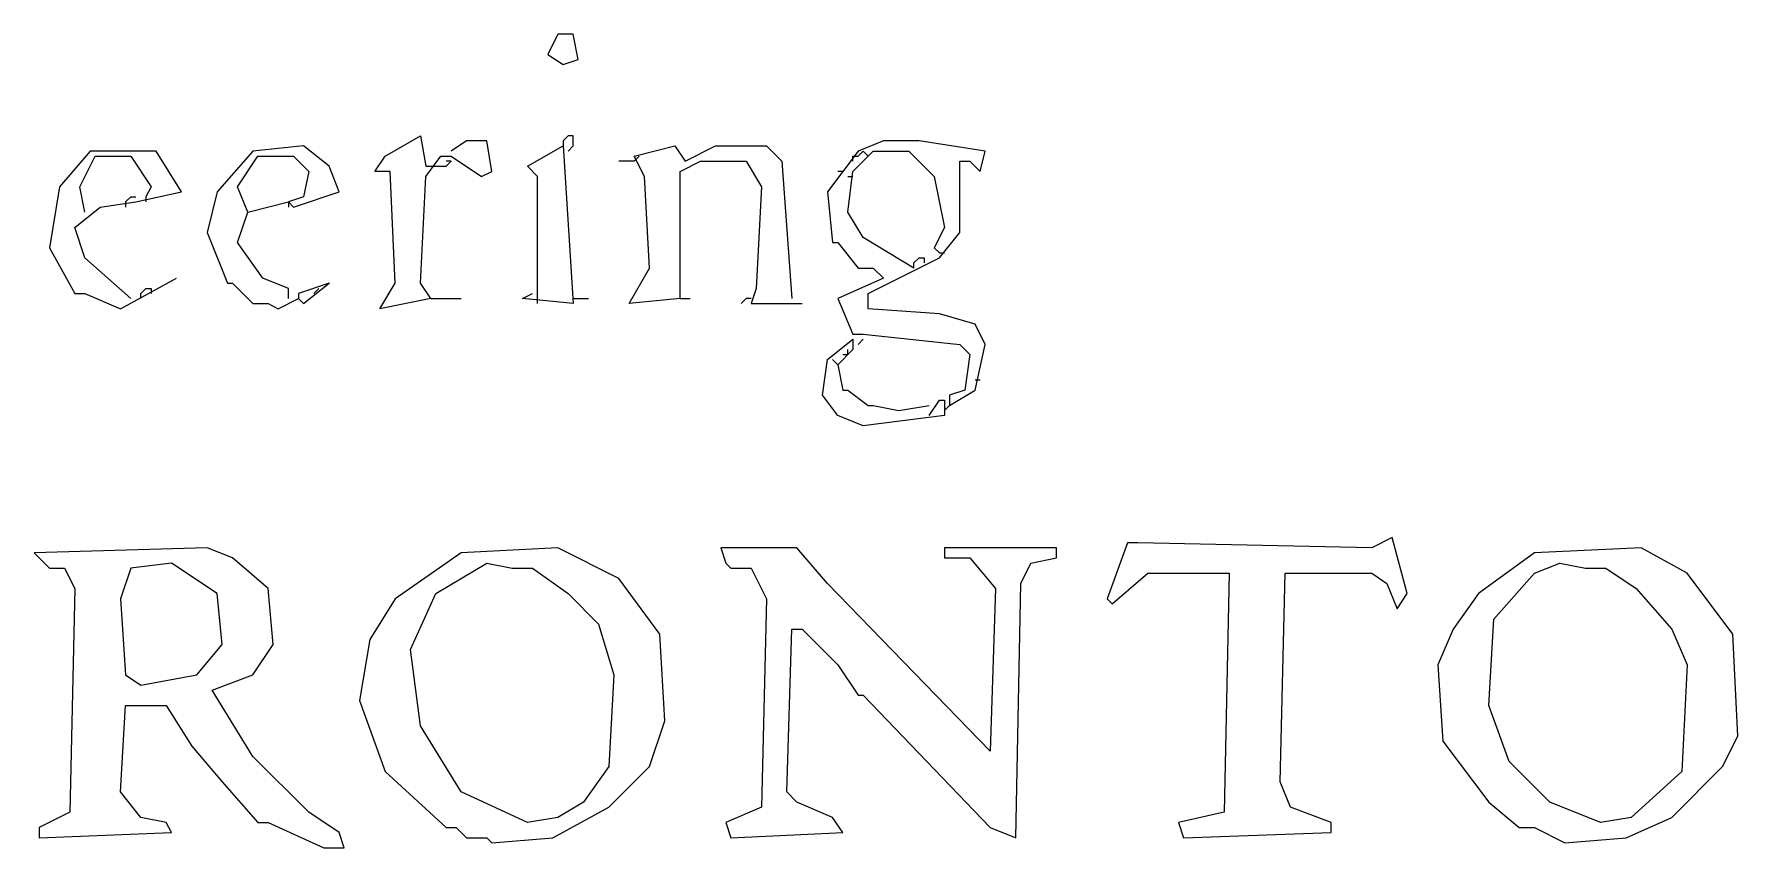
# Model space of a CAD drawing. Header units: inches. Extents: x 0.1 to 9.75, y 0.02 to 4.75.
# Drawn here: x 1.6972 to 2.1625, y 3.7819 to 4.0042 of the extents above; entities that cross this region are included whole.
import ezdxf

# ---------------------------------------------------------------- set-up
doc = ezdxf.new("R2010")
doc.units = ezdxf.units.IN
doc.header["$MEASUREMENT"] = 0
doc.layers.add('PFV', color=179, linetype='Continuous')

msp = doc.modelspace()

# ---------------------------------------------------------------- linework, layer by layer
at = {"layer": 'PFV', "color": 1}
for p, q in [((1.840278, 4.004167), (1.8375, 3.998611)), ((1.844444, 4.004167), (1.840278, 4.004167)), ((1.845833, 3.997222), (1.844444, 4.004167)), ((1.8375, 3.998611), (1.841667, 3.995833)), ((1.841667, 3.995833), (1.845833, 3.997222)), ((1.770833, 3.973611), (1.756944, 3.972222)), ((1.777778, 3.968056), (1.770833, 3.973611)), ((1.793056, 3.970833), (1.802778, 3.976389)), ((1.802778, 3.976389), (1.804167, 3.968056)), ((1.815278, 3.975), (1.811111, 3.972222)), ((1.820833, 3.975), (1.815278, 3.975)), ((1.822222, 3.966667), (1.820833, 3.975)), ((1.831944, 3.968056), (1.841667, 3.973611)), ((1.843056, 3.976389), (1.841667, 3.975)), ((1.841667, 3.975), (1.841667, 3.973611)), ((1.841667, 3.973611), (1.844444, 3.930556)), ((1.844444, 3.976389), (1.843056, 3.976389)), ((1.843056, 3.972222), (1.844444, 3.973611)), ((1.844444, 3.973611), (1.844444, 3.976389)), ((1.861111, 3.970833), (1.872222, 3.973611)), ((1.872222, 3.973611), (1.875, 3.969444)), ((1.875, 3.969444), (1.883333, 3.973611)), ((1.883333, 3.973611), (1.897222, 3.973611)), ((1.897222, 3.973611), (1.901389, 3.969444)), ((1.929167, 3.975), (1.922222, 3.972222)), ((1.938889, 3.975), (1.929167, 3.975)), ((1.956944, 3.972222), (1.938889, 3.975)), ((1.7125, 3.972222), (1.704167, 3.9625)), ((1.709722, 3.9625), (1.713889, 3.970833)), ((1.730556, 3.972222), (1.7125, 3.972222)), ((1.713889, 3.970833), (1.723611, 3.970833)), ((1.723611, 3.970833), (1.729167, 3.9625)), ((1.7375, 3.961111), (1.730556, 3.972222)), ((1.756944, 3.972222), (1.747222, 3.961111)), ((1.752778, 3.9625), (1.758333, 3.970833)), ((1.758333, 3.970833), (1.768056, 3.970833)), ((1.768056, 3.970833), (1.772222, 3.966667)), ((1.790278, 3.966667), (1.793056, 3.970833)), ((1.804167, 3.965278), (1.808333, 3.970833)), ((1.808333, 3.970833), (1.811111, 3.970833)), ((1.809722, 3.968056), (1.811111, 3.969444)), ((1.811111, 3.969444), (1.809722, 3.969444)), ((1.811111, 3.970833), (1.819444, 3.965278)), ((1.861111, 3.969444), (1.856944, 3.969444)), ((1.863889, 3.965278), (1.861111, 3.970833)), ((1.861111, 3.969444), (1.8625, 3.970833)), ((1.873611, 3.966667), (1.879167, 3.969444)), ((1.879167, 3.969444), (1.891667, 3.969444)), ((1.891667, 3.969444), (1.895833, 3.9625)), ((1.901389, 3.969444), (1.904167, 3.931944)), ((1.922222, 3.972222), (1.913889, 3.961111)), ((1.920833, 3.966667), (1.926389, 3.972222)), ((1.920833, 3.969444), (1.920833, 3.970833)), ((1.920833, 3.970833), (1.922222, 3.970833)), ((1.922222, 3.970833), (1.923611, 3.972222)), ((1.923611, 3.972222), (1.925, 3.970833)), ((1.926389, 3.972222), (1.936111, 3.972222)), ((1.936111, 3.972222), (1.943056, 3.965278)), ((1.95, 3.95), (1.95, 3.969444)), ((1.95, 3.969444), (1.952778, 3.969444)), ((1.952778, 3.969444), (1.955556, 3.966667)), ((1.955556, 3.966667), (1.956944, 3.972222)), ((1.772222, 3.966667), (1.770833, 3.959722)), ((1.780556, 3.961111), (1.777778, 3.968056)), ((1.794444, 3.966667), (1.790278, 3.966667)), ((1.795833, 3.936111), (1.794444, 3.966667)), ((1.802778, 3.936111), (1.804167, 3.965278)), ((1.804167, 3.968056), (1.805556, 3.968056)), ((1.805556, 3.968056), (1.809722, 3.968056)), ((1.819444, 3.965278), (1.822222, 3.966667)), ((1.834722, 3.965278), (1.831944, 3.968056)), ((1.834722, 3.9375), (1.834722, 3.965278)), ((1.865278, 3.940278), (1.863889, 3.965278)), ((1.873611, 3.931944), (1.873611, 3.966667)), ((1.918056, 3.966667), (1.916667, 3.966667)), ((1.919444, 3.955556), (1.920833, 3.966667)), ((1.919444, 3.965278), (1.920833, 3.965278)), ((1.943056, 3.965278), (1.945833, 3.951389)), ((1.704167, 3.9625), (1.701389, 3.945833)), ((1.711111, 3.955556), (1.709722, 3.9625)), ((1.722222, 3.958333), (1.723611, 3.959722)), ((1.723611, 3.959722), (1.725, 3.959722)), ((1.725, 3.958333), (1.7375, 3.961111)), ((1.729167, 3.9625), (1.727778, 3.959722)), ((1.727778, 3.959722), (1.727778, 3.958333)), ((1.747222, 3.961111), (1.744444, 3.95)), ((1.755556, 3.955556), (1.752778, 3.9625)), ((1.770833, 3.959722), (1.766667, 3.958333)), ((1.768056, 3.956944), (1.780556, 3.961111)), ((1.895833, 3.9625), (1.894444, 3.934722)), ((1.913889, 3.961111), (1.915278, 3.947222)), ((1.708333, 3.951389), (1.715278, 3.956944)), ((1.715278, 3.956944), (1.725, 3.958333)), ((1.722222, 3.958333), (1.722222, 3.956944)), ((1.752778, 3.947222), (1.755556, 3.955556)), ((1.755556, 3.955556), (1.766667, 3.958333)), ((1.766667, 3.958333), (1.768056, 3.956944)), ((1.766667, 3.958333), (1.766667, 3.956944)), ((1.923611, 3.948611), (1.919444, 3.955556)), ((1.711111, 3.943056), (1.708333, 3.951389)), ((1.945833, 3.951389), (1.943056, 3.945833)), ((1.701389, 3.945833), (1.708333, 3.933333)), ((1.744444, 3.95), (1.75, 3.936111)), ((1.759722, 3.9375), (1.752778, 3.947222)), ((1.915278, 3.947222), (1.916667, 3.947222)), ((1.916667, 3.947222), (1.922222, 3.940278)), ((1.9375, 3.940278), (1.923611, 3.948611)), ((1.943056, 3.945833), (1.944444, 3.944444)), ((1.944444, 3.943056), (1.95, 3.95)), ((1.723611, 3.931944), (1.711111, 3.943056)), ((1.925, 3.933333), (1.944444, 3.943056)), ((1.9375, 3.941667), (1.938889, 3.943056)), ((1.9375, 3.940278), (1.9375, 3.941667)), ((1.938889, 3.943056), (1.940278, 3.943056)), ((1.940278, 3.943056), (1.940278, 3.941667)), ((1.944444, 3.944444), (1.945833, 3.944444)), ((1.720833, 3.929167), (1.736111, 3.9375)), ((1.766667, 3.934722), (1.759722, 3.9375)), ((1.834722, 3.930556), (1.834722, 3.9375)), ((1.859722, 3.930556), (1.865278, 3.940278)), ((1.929167, 3.9375), (1.916667, 3.931944)), ((1.922222, 3.940278), (1.926389, 3.940278)), ((1.926389, 3.940278), (1.929167, 3.9375)), ((1.708333, 3.933333), (1.711111, 3.933333)), ((1.711111, 3.933333), (1.720833, 3.929167)), ((1.726389, 3.933333), (1.727778, 3.934722)), ((1.726389, 3.931944), (1.726389, 3.933333)), ((1.727778, 3.934722), (1.729167, 3.934722)), ((1.729167, 3.934722), (1.729167, 3.933333)), ((1.75, 3.936111), (1.751389, 3.936111)), ((1.751389, 3.936111), (1.756944, 3.930556)), ((1.763889, 3.929167), (1.769444, 3.931944)), ((1.766667, 3.931944), (1.766667, 3.934722)), ((1.777778, 3.936111), (1.769444, 3.933333)), ((1.769444, 3.933333), (1.769444, 3.931944)), ((1.769444, 3.931944), (1.770833, 3.930556)), ((1.770833, 3.930556), (1.777778, 3.936111)), ((1.773611, 3.933333), (1.775, 3.934722)), ((1.791667, 3.929167), (1.795833, 3.936111)), ((1.805556, 3.931944), (1.791667, 3.929167)), ((1.805556, 3.931944), (1.802778, 3.936111)), ((1.805556, 3.931944), (1.813889, 3.931944)), ((1.830556, 3.931944), (1.833333, 3.933333)), ((1.844444, 3.930556), (1.830556, 3.931944)), ((1.844444, 3.931944), (1.848611, 3.931944)), ((1.873611, 3.931944), (1.859722, 3.930556)), ((1.873611, 3.931944), (1.876389, 3.931944)), ((1.891667, 3.931944), (1.890278, 3.930556)), ((1.893056, 3.931944), (1.891667, 3.931944)), ((1.894444, 3.934722), (1.893056, 3.930556)), ((1.916667, 3.931944), (1.920833, 3.922222)), ((1.925, 3.929167), (1.925, 3.933333)), ((1.756944, 3.930556), (1.761111, 3.930556)), ((1.761111, 3.930556), (1.763889, 3.929167)), ((1.893056, 3.930556), (1.906944, 3.930556)), ((1.944444, 3.927778), (1.925, 3.929167)), ((1.954167, 3.925), (1.944444, 3.927778)), ((1.956944, 3.919444), (1.954167, 3.925)), ((1.913889, 3.915278), (1.920833, 3.920833)), ((1.920833, 3.918056), (1.916667, 3.913889)), ((1.919444, 3.916667), (1.919444, 3.918056)), ((1.920833, 3.922222), (1.923611, 3.922222)), ((1.920833, 3.920833), (1.920833, 3.918056)), ((1.922222, 3.919444), (1.923611, 3.920833)), ((1.923611, 3.922222), (1.95, 3.919444)), ((1.95, 3.919444), (1.952778, 3.916667)), ((1.954167, 3.906944), (1.956944, 3.919444)), ((1.9125, 3.905556), (1.913889, 3.915278)), ((1.916667, 3.913889), (1.915278, 3.915278)), ((1.916667, 3.913889), (1.918056, 3.906944)), ((1.918056, 3.916667), (1.919444, 3.916667)), ((1.952778, 3.916667), (1.951389, 3.906944)), ((1.954167, 3.909722), (1.955556, 3.909722)), ((1.916667, 3.9), (1.9125, 3.905556)), ((1.918056, 3.906944), (1.919444, 3.906944)), ((1.919444, 3.906944), (1.925, 3.902778)), ((1.941667, 3.9), (1.944444, 3.904167)), ((1.944444, 3.904167), (1.945833, 3.904167)), ((1.945833, 3.904167), (1.945833, 3.9)), ((1.947222, 3.902778), (1.954167, 3.906944)), ((1.951389, 3.906944), (1.947222, 3.905556)), ((1.947222, 3.905556), (1.947222, 3.902778)), ((1.923611, 3.897222), (1.916667, 3.9)), ((1.945833, 3.9), (1.923611, 3.897222)), ((1.925, 3.902778), (1.926389, 3.902778)), ((1.926389, 3.902778), (1.933333, 3.901389)), ((1.933333, 3.901389), (1.941667, 3.902778)), ((1.947222, 3.902778), (1.945833, 3.901389)), ((2.068056, 3.866667), (2.0625, 3.863889)), ((2.072222, 3.851389), (2.068056, 3.866667)), ((1.744444, 3.863889), (1.697222, 3.8625)), ((1.697222, 3.8625), (1.701389, 3.858333)), ((1.751389, 3.861111), (1.744444, 3.863889)), ((1.813889, 3.8625), (1.795833, 3.85)), ((1.840278, 3.863889), (1.813889, 3.8625)), ((1.856944, 3.855556), (1.840278, 3.863889)), ((1.905556, 3.863889), (1.884722, 3.863889)), ((1.884722, 3.863889), (1.886111, 3.859722)), ((1.913889, 3.854167), (1.905556, 3.863889)), ((1.976389, 3.863889), (1.945833, 3.863889)), ((1.945833, 3.863889), (1.945833, 3.861111)), ((1.976389, 3.861111), (1.976389, 3.863889)), ((1.995833, 3.865278), (1.990278, 3.85)), ((1.998611, 3.865278), (1.995833, 3.865278)), ((2.0625, 3.863889), (1.998611, 3.865278)), ((2.106944, 3.8625), (2.091667, 3.851389)), ((2.136111, 3.863889), (2.106944, 3.8625)), ((2.148611, 3.856944), (2.136111, 3.863889)), ((1.701389, 3.858333), (1.705556, 3.858333)), ((1.705556, 3.858333), (1.708333, 3.852778)), ((1.723611, 3.858333), (1.720833, 3.85)), ((1.734722, 3.859722), (1.723611, 3.858333)), ((1.747222, 3.851389), (1.734722, 3.859722)), ((1.761111, 3.852778), (1.751389, 3.861111)), ((1.806944, 3.851389), (1.820833, 3.859722)), ((1.820833, 3.859722), (1.827778, 3.858333)), ((1.827778, 3.858333), (1.833333, 3.858333)), ((1.833333, 3.858333), (1.843056, 3.851389)), ((1.886111, 3.859722), (1.8875, 3.858333)), ((1.8875, 3.858333), (1.893056, 3.858333)), ((1.893056, 3.858333), (1.897222, 3.85)), ((1.945833, 3.861111), (1.952778, 3.861111)), ((1.952778, 3.861111), (1.959722, 3.852778)), ((1.966667, 3.854167), (1.969444, 3.859722)), ((1.969444, 3.859722), (1.976389, 3.861111)), ((2.106944, 3.856944), (2.113889, 3.859722)), ((2.113889, 3.859722), (2.120833, 3.858333)), ((2.120833, 3.858333), (2.126389, 3.858333)), ((2.126389, 3.858333), (2.134722, 3.852778)), ((1.708333, 3.852778), (1.706944, 3.791667)), ((1.7625, 3.8375), (1.761111, 3.852778)), ((1.868056, 3.840278), (1.856944, 3.855556)), ((1.958333, 3.808333), (1.913889, 3.854167)), ((1.959722, 3.852778), (1.958333, 3.808333)), ((1.965278, 3.784722), (1.966667, 3.854167)), ((1.991667, 3.848611), (2.001389, 3.856944)), ((2.001389, 3.856944), (2.023611, 3.856944)), ((2.023611, 3.856944), (2.022222, 3.791667)), ((2.0375, 3.8), (2.038889, 3.856944)), ((2.038889, 3.856944), (2.0625, 3.856944)), ((2.0625, 3.856944), (2.066667, 3.854167)), ((2.066667, 3.854167), (2.069444, 3.847222)), ((2.095833, 3.844444), (2.106944, 3.856944)), ((2.134722, 3.852778), (2.144444, 3.841667)), ((2.161111, 3.840278), (2.148611, 3.856944)), ((1.720833, 3.85), (1.722222, 3.829167)), ((1.748611, 3.8375), (1.747222, 3.851389)), ((1.795833, 3.85), (1.788889, 3.838889)), ((1.8, 3.836111), (1.806944, 3.851389)), ((1.843056, 3.851389), (1.851389, 3.843056)), ((1.897222, 3.85), (1.895833, 3.793056)), ((1.990278, 3.85), (1.991667, 3.848611)), ((2.069444, 3.847222), (2.072222, 3.851389)), ((2.091667, 3.851389), (2.084722, 3.841667)), ((2.094444, 3.820833), (2.095833, 3.844444)), ((1.788889, 3.838889), (1.786111, 3.822222)), ((1.851389, 3.843056), (1.855556, 3.829167)), ((1.869444, 3.816667), (1.868056, 3.840278)), ((1.902778, 3.797222), (1.904167, 3.841667)), ((1.904167, 3.841667), (1.906944, 3.841667)), ((1.906944, 3.841667), (1.916667, 3.831944)), ((2.084722, 3.841667), (2.080556, 3.831944)), ((2.144444, 3.841667), (2.148611, 3.831944)), ((2.1625, 3.8125), (2.161111, 3.840278)), ((1.741667, 3.829167), (1.748611, 3.8375)), ((1.756944, 3.829167), (1.7625, 3.8375)), ((1.802778, 3.815278), (1.8, 3.836111)), ((1.916667, 3.831944), (1.922222, 3.823611)), ((2.080556, 3.831944), (2.081944, 3.811111)), ((2.148611, 3.831944), (2.147222, 3.802778)), ((1.722222, 3.829167), (1.726389, 3.826389)), ((1.726389, 3.826389), (1.741667, 3.829167)), ((1.745833, 3.825), (1.756944, 3.829167)), ((1.756944, 3.806944), (1.745833, 3.825)), ((1.855556, 3.829167), (1.854167, 3.804167)), ((1.720833, 3.797222), (1.722222, 3.820833)), ((1.722222, 3.820833), (1.733333, 3.820833)), ((1.733333, 3.820833), (1.740278, 3.809722)), ((1.786111, 3.822222), (1.793056, 3.802778)), ((1.922222, 3.823611), (1.923611, 3.823611)), ((1.923611, 3.823611), (1.958333, 3.7875)), ((2.1, 3.805556), (2.094444, 3.820833)), ((1.865278, 3.804167), (1.869444, 3.816667)), ((1.813889, 3.797222), (1.802778, 3.815278)), ((2.081944, 3.811111), (2.094444, 3.794444)), ((2.158333, 3.804167), (2.1625, 3.8125)), ((1.740278, 3.809722), (1.748611, 3.8)), ((1.772222, 3.791667), (1.756944, 3.806944)), ((1.793056, 3.802778), (1.809722, 3.7875)), ((1.854167, 3.804167), (1.847222, 3.794444)), ((1.854167, 3.793056), (1.865278, 3.804167)), ((2.111111, 3.794444), (2.1, 3.805556)), ((2.147222, 3.802778), (2.133333, 3.790278)), ((2.144444, 3.790278), (2.158333, 3.804167)), ((1.726389, 3.790278), (1.720833, 3.797222)), ((1.748611, 3.8), (1.758333, 3.788889)), ((1.831944, 3.788889), (1.813889, 3.797222)), ((1.905556, 3.794444), (1.902778, 3.797222)), ((2.040278, 3.793056), (2.0375, 3.8)), ((1.838889, 3.784722), (1.854167, 3.793056)), ((1.847222, 3.794444), (1.840278, 3.790278)), ((1.895833, 3.793056), (1.886111, 3.788889)), ((1.915278, 3.790278), (1.905556, 3.794444)), ((2.051389, 3.788889), (2.040278, 3.793056)), ((2.094444, 3.794444), (2.102778, 3.7875)), ((2.125, 3.788889), (2.111111, 3.794444)), ((1.706944, 3.791667), (1.698611, 3.7875)), ((1.698611, 3.7875), (1.698611, 3.784722)), ((1.733333, 3.788889), (1.726389, 3.790278)), ((1.734722, 3.786111), (1.733333, 3.788889)), ((1.758333, 3.788889), (1.761111, 3.788889)), ((1.761111, 3.788889), (1.776389, 3.781944)), ((1.780556, 3.786111), (1.772222, 3.791667)), ((1.809722, 3.7875), (1.8125, 3.7875)), ((1.8125, 3.7875), (1.815278, 3.784722)), ((1.840278, 3.790278), (1.831944, 3.788889)), ((1.886111, 3.788889), (1.8875, 3.784722)), ((1.918056, 3.786111), (1.915278, 3.790278)), ((1.958333, 3.7875), (1.965278, 3.784722)), ((2.022222, 3.791667), (2.009722, 3.788889)), ((2.009722, 3.788889), (2.011111, 3.784722)), ((2.051389, 3.786111), (2.051389, 3.788889)), ((2.102778, 3.7875), (2.106944, 3.7875)), ((2.106944, 3.7875), (2.115278, 3.783333)), ((2.133333, 3.790278), (2.125, 3.788889)), ((2.131944, 3.784722), (2.144444, 3.790278)), ((1.698611, 3.784722), (1.734722, 3.786111)), ((1.781944, 3.781944), (1.780556, 3.786111)), ((1.815278, 3.784722), (1.820833, 3.784722)), ((1.820833, 3.784722), (1.822222, 3.783333)), ((1.822222, 3.783333), (1.838889, 3.784722)), ((1.8875, 3.784722), (1.918056, 3.786111)), ((2.011111, 3.784722), (2.051389, 3.786111)), ((2.115278, 3.783333), (2.131944, 3.784722)), ((1.776389, 3.781944), (1.781944, 3.781944))]:
    msp.add_line(p, q, dxfattribs=at)

doc.saveas('drawing.dxf')
